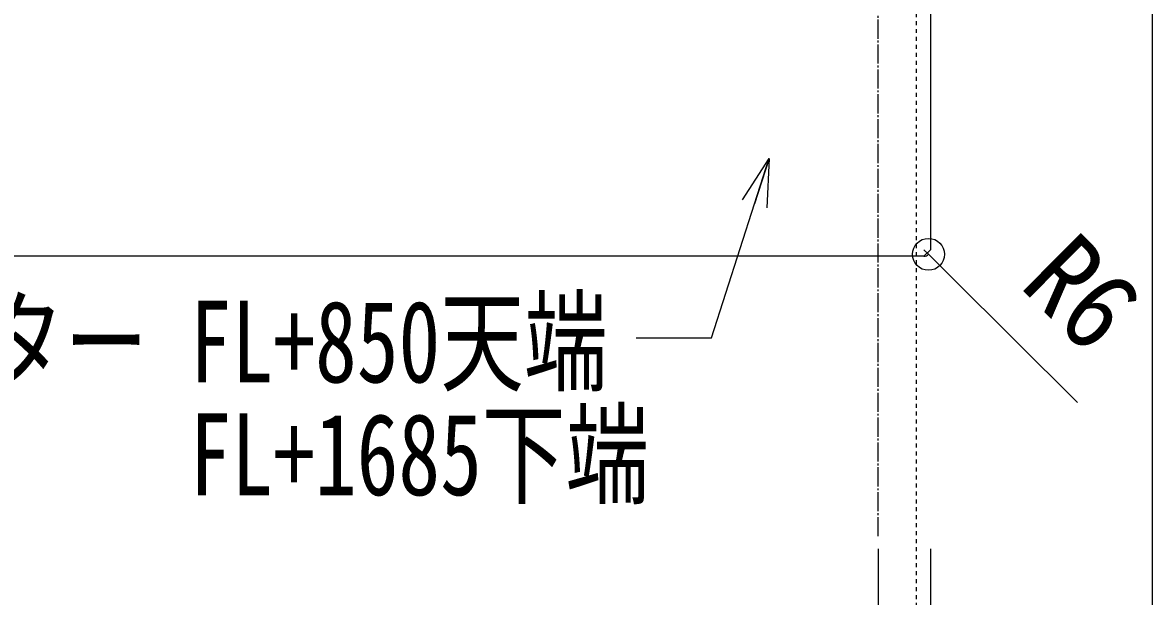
# Model space of a CAD drawing. Units: millimetres at full size, sheet at 1:30. Extents: x -17796 to 21385, y -23279 to 7734.
# Drawn here: x -13925 to -12862, y -2278 to -1738 of the extents above; entities that cross this region are included whole.
import ezdxf
from ezdxf.enums import TextEntityAlignment as Align

# ---------------------------------------------------------------- set-up
doc = ezdxf.new("R2010")
doc.units = ezdxf.units.MM
doc.header["$LTSCALE"] = 30
doc.linetypes.add('USER11', pattern=[0.25, 0.125, -0.125])
doc.linetypes.add('USER4', pattern=[0.78, 0.6, -0.06, 0.06, -0.06])
doc.layers.add('0-1_(W)電灯', color=253, linetype='Continuous', lineweight=18)
doc.styles.add('ＭＳ ゴシック', font='')
doc.styles.get('ＭＳ ゴシック').set_extended_font_data('MS Gothic')

msp = doc.modelspace()

# ---------------------------------------------------------------- linework, layer by layer
at = {"layer": '0-1_(W)電灯', "color": 3, "linetype": 'USER11'}
msp.add_line((-13083.72, -4087.58), (-13083.72, -228.58), dxfattribs=at)
at = {"layer": '0-1_(W)電灯', "color": 54, "linetype": 'USER4'}
msp.add_line((-13119.72, -2220.98), (-13119.72, -981.46), dxfattribs=at)
at = {"layer": '0-1_(W)電灯', "color": 6}
for p, q in [((-12861.8, -4987.58), (-12861.8, -1722.58)), ((-13076.72, -1951.58), (-13072.47, -1955.81)), ((-12932.25, -2095.2), (-13051.19, -1976.96)), ((-13119.72, -2232.98), (-13119.72, -2456.38)), ((-13070.72, -2232.98), (-13070.72, -2606.38)), ((-13070.72, -2232.98), (-13070.72, -2456.38))]:
    msp.add_line(p, q, dxfattribs=at)
at = {"layer": '0-1_(W)電灯', "color": 7}
for p, q in [((-13222.27, -1865.51), (-13236.07, -1908.34)), ((-13072.47, -1955.81), (-13051.19, -1976.96))]:
    msp.add_line(p, q, dxfattribs=at)
at = {"layer": '0-1_(W)電灯'}
msp.add_lwpolyline([(-13163.72, -1007.58), (-13076.72, -1007.58), (-13070.72, -1013.58), (-13070.72, -1951.58), (-13076.72, -1957.58), (-15160.72, -1957.58), (-15160.72, -1657.58)], dxfattribs=at)
at = {"layer": '0-1_(W)電灯', "color": 94}
msp.add_lwpolyline([(-13347.44, -2034.3), (-13276.64, -2034.3), (-13222.55, -1866.37)], dxfattribs=at)
at = {"layer": '0-1_(W)電灯', "color": 7}
msp.add_lwpolyline([(-13247.54, -1904.65), (-13222.27, -1865.51), (-13224.59, -1912.04)], dxfattribs=at)
msp.add_circle((-13072.47, -1955.81), 15, dxfattribs=at)
at = {"layer": '0-1_(W)電灯', "color": 6}
msp.add_arc((-13076.72, -1951.58), 6, 270, 315.17131, dxfattribs=at)

# ---------------------------------------------------------------- texts
at = {"layer": '0-1_(W)電灯', "color": 9, "style": 'ＭＳ ゴシック', "width": 0.9}
msp.add_text('R6', height=76.97, rotation=315.171, dxfattribs=at).set_placement((-13004.41, -2002.04), align=Align.BOTTOM_LEFT)
at = {"layer": '0-1_(W)電灯', "color": 94, "style": 'ＭＳ ゴシック', "width": 0.75}
for s, p in [('カウンター FL+850天端', (-14200.42, -2099.42)), ('下り壁\u3000\u3000 FL+1685下端', (-14200.57, -2205.49))]:
    msp.add_text(s, height=76.97, dxfattribs=at).set_placement(p, align=Align.BOTTOM_LEFT)

doc.saveas('drawing.dxf')
